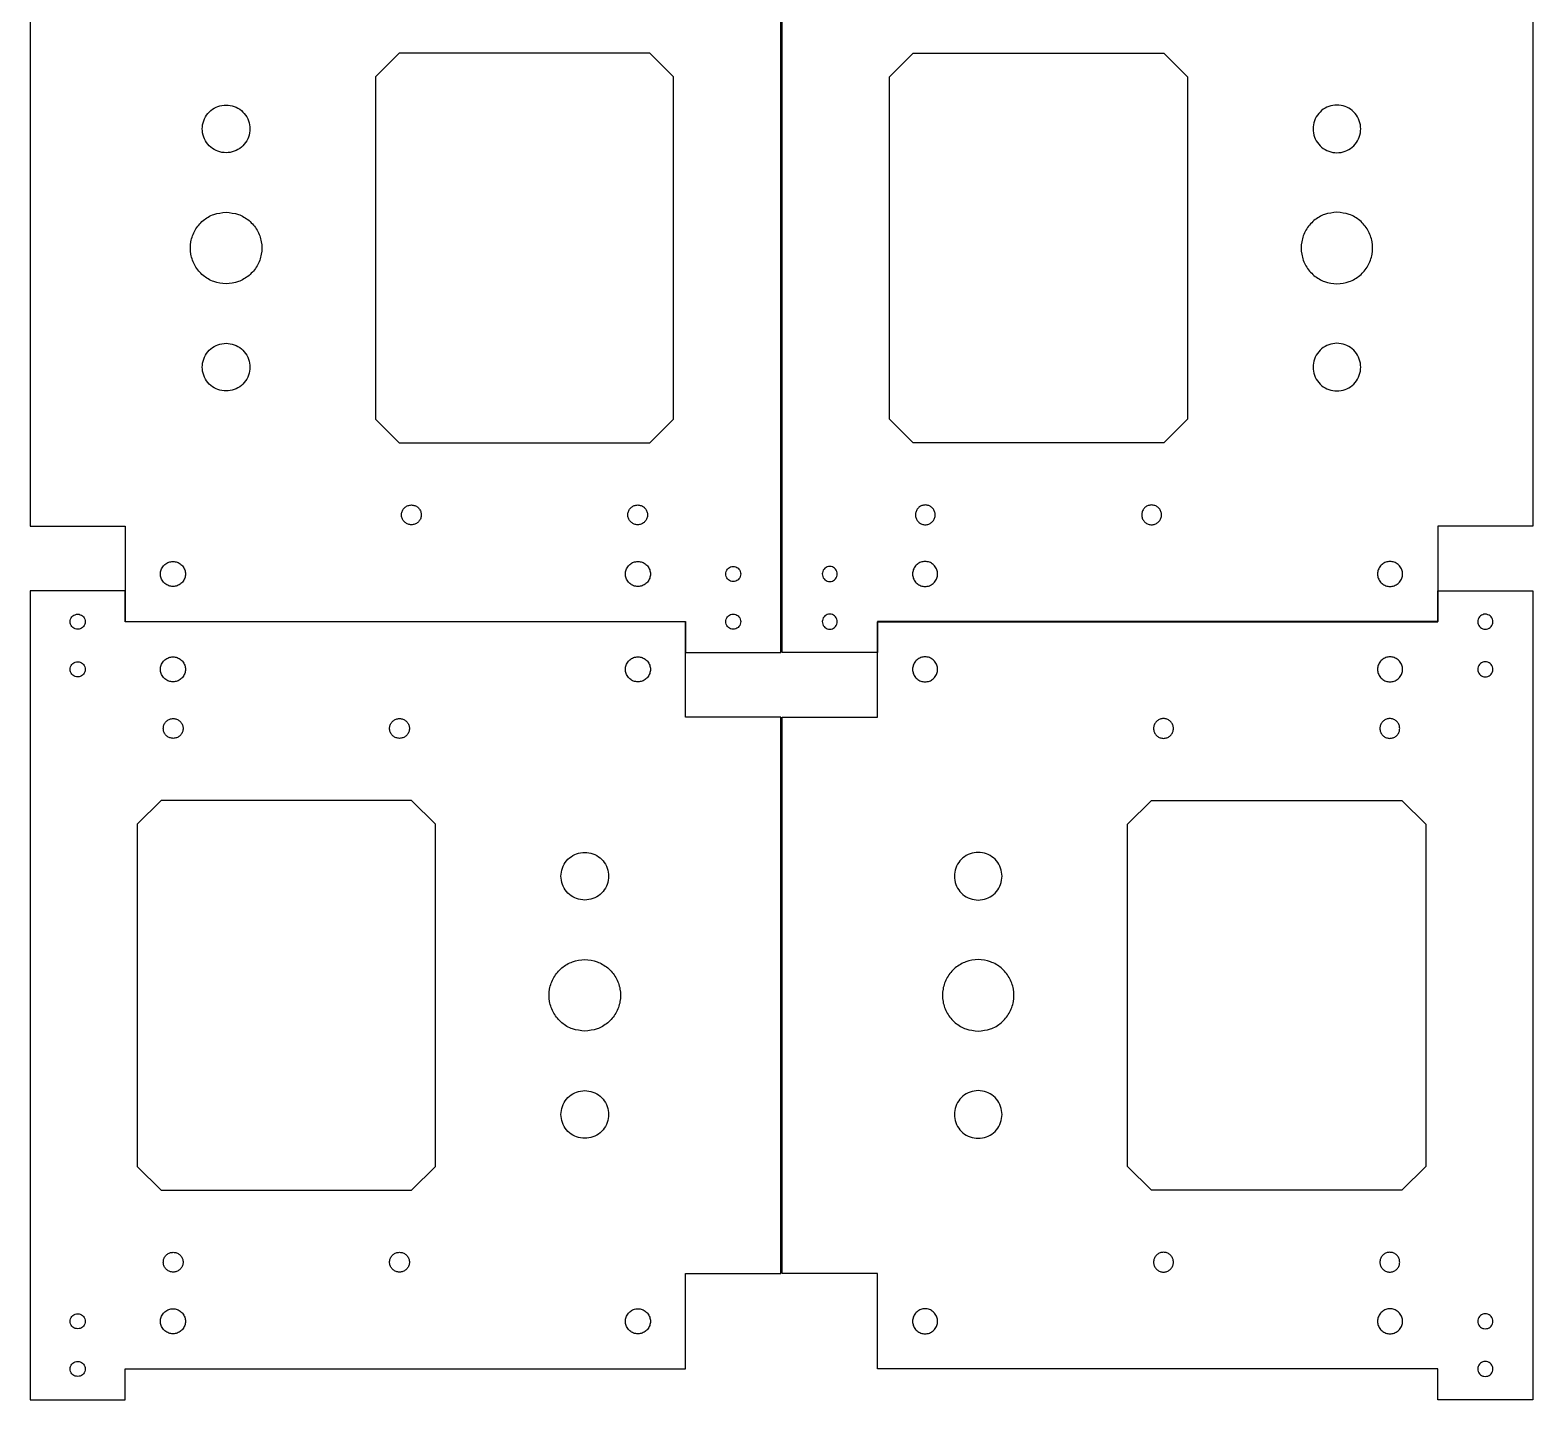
# Model space of a CAD drawing. Extents: x 0 to 789, y 0 to 484.
# Drawn here: x 0.1 to 315.6, y 0.1 to 287.6 of the extents above; entities that cross this region are included whole.
import ezdxf

# ---------------------------------------------------------------- set-up
doc = ezdxf.new("R2010")
doc.units = 0
doc.layers.add('Layer_1', color=7, linetype='CONTINUOUS')

msp = doc.modelspace()

# ---------------------------------------------------------------- linework, layer by layer
at = {"layer": 'Layer_1', "color": 7}
for p, q in [((157.741104, 156.95977), (157.741104, 326.759769)), ((158.023334, 156.95977), (158.023334, 326.759769)), ((0.141111, 300.259768), (0.141111, 183.45977)), ((315.623327, 300.259768), (315.623327, 183.45977)), ((77.641111, 282.759769), (72.64111, 277.759768)), ((130.241116, 282.759769), (77.641111, 282.759769)), ((135.241106, 277.759768), (130.241116, 282.759769)), ((180.523332, 277.759768), (185.523322, 282.759769)), ((185.523322, 282.759769), (238.123326, 282.759769)), ((238.123326, 282.759769), (243.123328, 277.759768)), ((72.64111, 277.759768), (72.64111, 205.959771)), ((135.241106, 205.959771), (135.241106, 277.759768)), ((180.523332, 205.959771), (180.523332, 277.759768)), ((243.123328, 277.759768), (243.123328, 205.959771)), ((41.291112, 271.859769), (41.291112, 271.859769)), ((274.473326, 271.859769), (274.473326, 271.859769)), ((41.291112, 249.359769), (41.291112, 249.359769)), ((274.473326, 249.359769), (274.473326, 249.359769)), ((41.291112, 221.859769), (41.291112, 221.859769)), ((274.473326, 221.859769), (274.473326, 221.859769)), ((72.64111, 205.959771), (77.641111, 200.959769)), ((130.241116, 200.959769), (135.241106, 205.959771)), ((185.523322, 200.959769), (180.523332, 205.959771)), ((243.123328, 205.959771), (238.123326, 200.959769)), ((77.641111, 200.959769), (130.241116, 200.959769)), ((238.123326, 200.959769), (185.523322, 200.959769)), ((80.19111, 187.934771), (80.19111, 187.934771)), ((127.691097, 187.934771), (127.691097, 187.934771)), ((188.07334, 187.934771), (188.07334, 187.934771)), ((235.573327, 187.934771), (235.573327, 187.934771)), ((0.141111, 183.45977), (20.141111, 183.45977)), ((20.141111, 183.45977), (20.141111, 163.459768)), ((315.623327, 183.45977), (295.623327, 183.45977)), ((295.623327, 183.45977), (295.623327, 163.459768)), ((30.14111, 176.08477), (30.14111, 176.08477)), ((127.741107, 176.08477), (127.741107, 176.08477)), ((147.741124, 175.034768), (147.741124, 175.034768)), ((168.023314, 175.034768), (168.023314, 175.034768)), ((188.023331, 176.08477), (188.023331, 176.08477)), ((285.623327, 176.08477), (285.623327, 176.08477)), ((20.141099, 169.941112), (0.141111, 169.941112)), ((0.141111, 169.941112), (0.141111, 0.141112)), ((20.141099, 163.441113), (20.141099, 169.941112)), ((295.623333, 163.441113), (295.623333, 169.941112)), ((295.623333, 169.941112), (315.623321, 169.941112)), ((315.623321, 169.941112), (315.623321, 0.141112)), ((147.741124, 165.034768), (147.741124, 165.034768)), ((168.023314, 165.034768), (168.023314, 165.034768)), ((10.141091, 161.866113), (10.141091, 161.866113)), ((137.741104, 163.441113), (20.141099, 163.441113)), ((20.141111, 163.459768), (137.741115, 163.459768)), ((137.741104, 143.441111), (137.741104, 163.441113)), ((137.741115, 163.459768), (137.741115, 156.95977)), ((295.623327, 163.459768), (178.023322, 163.459768)), ((178.023322, 163.459768), (178.023322, 156.95977)), ((178.023328, 143.441111), (178.023328, 163.441113)), ((178.023328, 163.441113), (295.623333, 163.441113)), ((305.623341, 161.866113), (305.623341, 161.866113)), ((137.741115, 156.95977), (157.741104, 156.95977)), ((178.023322, 156.95977), (158.023334, 156.95977)), ((10.141091, 151.866113), (10.141091, 151.866113)), ((305.623341, 151.866113), (305.623341, 151.866113)), ((30.141108, 150.816111), (30.141108, 150.816111)), ((127.741104, 150.816111), (127.741104, 150.816111)), ((188.023328, 150.816111), (188.023328, 150.816111)), ((285.623325, 150.816111), (285.623325, 150.816111)), ((157.741104, 143.441111), (137.741104, 143.441111)), ((157.741104, 26.641113), (157.741104, 143.441111)), ((158.023329, 26.641113), (158.023329, 143.441111)), ((158.023329, 143.441111), (178.023328, 143.441111)), ((30.191117, 138.966111), (30.191117, 138.966111)), ((77.691104, 138.966111), (77.691104, 138.966111)), ((238.073328, 138.966111), (238.073328, 138.966111)), ((285.573315, 138.966111), (285.573315, 138.966111)), ((27.641098, 125.941112), (22.641108, 120.941111)), ((80.241103, 125.941112), (27.641098, 125.941112)), ((85.241105, 120.941111), (80.241103, 125.941112)), ((230.523328, 120.941111), (235.523329, 125.941112)), ((235.523329, 125.941112), (288.123334, 125.941112)), ((288.123334, 125.941112), (293.123324, 120.941111)), ((22.641108, 120.941111), (22.641108, 49.141113)), ((85.241105, 49.141113), (85.241105, 120.941111)), ((230.523328, 49.141113), (230.523328, 120.941111)), ((293.123324, 120.941111), (293.123324, 49.141113)), ((116.591103, 105.041112), (116.591103, 105.041112)), ((199.17333, 105.041112), (199.17333, 105.041112)), ((116.591103, 77.541112), (116.591103, 77.541112)), ((199.17333, 77.541112), (199.17333, 77.541112)), ((116.591103, 55.041113), (116.591103, 55.041113)), ((199.17333, 55.041113), (199.17333, 55.041113)), ((22.641108, 49.141113), (27.641098, 44.141112)), ((80.241103, 44.141112), (85.241105, 49.141113)), ((235.523329, 44.141112), (230.523328, 49.141113)), ((293.123324, 49.141113), (288.123334, 44.141112)), ((27.641098, 44.141112), (80.241103, 44.141112)), ((288.123334, 44.141112), (235.523329, 44.141112)), ((30.191117, 26.966112), (30.191117, 26.966112)), ((77.691104, 26.966112), (77.691104, 26.966112)), ((137.741104, 6.641111), (137.741104, 26.641113)), ((137.741104, 26.641113), (157.741104, 26.641113)), ((178.023328, 26.641113), (158.023329, 26.641113)), ((178.023328, 6.641111), (178.023328, 26.641113)), ((238.073328, 26.966112), (238.073328, 26.966112)), ((285.573315, 26.966112), (285.573315, 26.966112)), ((10.141091, 15.066113), (10.141091, 15.066113)), ((30.141108, 14.016111), (30.141108, 14.016111)), ((127.741104, 14.016111), (127.741104, 14.016111)), ((188.023328, 14.016111), (188.023328, 14.016111)), ((285.623325, 14.016111), (285.623325, 14.016111)), ((305.623341, 15.066113), (305.623341, 15.066113)), ((20.141099, 0.141112), (20.141099, 6.641111)), ((20.141099, 6.641111), (137.741104, 6.641111)), ((295.623333, 6.641111), (178.023328, 6.641111)), ((295.623333, 0.141112), (295.623333, 6.641111)), ((10.141091, 5.066113), (10.141091, 5.066113)), ((305.623341, 5.066113), (305.623341, 5.066113)), ((0.141111, 0.141112), (20.141099, 0.141112)), ((315.623321, 0.141112), (295.623333, 0.141112))]:
    msp.add_line(p, q, dxfattribs=at)
for points, knots in [([(41.291112, 271.859769), (40.706539, 271.800029), (39.545758, 271.681404), (38.011769, 270.761072), (36.87129, 269.413547), (36.266415, 267.744894), (36.266415, 265.974262), (36.871289, 264.307946), (38.011769, 262.95109), (39.545758, 262.065428), (41.291111, 261.756199), (43.036465, 262.065428), (44.570453, 262.95109), (45.710936, 264.307944), (46.315807, 265.974263), (46.315807, 267.744893), (45.710935, 269.413548), (44.570453, 270.761071), (43.036465, 271.681404), (41.875685, 271.800029), (41.291112, 271.859769)], [0, 0, 0, 0, 1.744821, 3.46467, 5.20949, 6.954311, 8.674161, 10.418982, 12.163802, 13.883652, 15.628473, 17.373292, 19.093141, 20.837963, 22.582783, 24.302633, 26.047453, 27.792274, 29.512124, 31.256943, 31.256943, 31.256943, 31.256943]), ([(274.473326, 271.859769), (275.057899, 271.800029), (276.218679, 271.681404), (277.752669, 270.761072), (278.893148, 269.413547), (279.498023, 267.744894), (279.498023, 265.974262), (278.893149, 264.307946), (277.752669, 262.95109), (276.218679, 262.065428), (274.473326, 261.756199), (272.727973, 262.065428), (271.193985, 262.95109), (270.053502, 264.307944), (269.448631, 265.974263), (269.448631, 267.744893), (270.053502, 269.413548), (271.193985, 270.761071), (272.727973, 271.681404), (273.888753, 271.800029), (274.473326, 271.859769)], [0, 0, 0, 0, 1.744821, 3.46467, 5.20949, 6.954311, 8.674161, 10.418982, 12.163802, 13.883652, 15.628473, 17.373292, 19.093141, 20.837963, 22.582783, 24.302633, 26.047453, 27.792274, 29.512124, 31.256943, 31.256943, 31.256943, 31.256943]), ([(41.291112, 249.359769), (40.414252, 249.27016), (38.673081, 249.092223), (36.372097, 247.711723), (34.661376, 245.690437), (33.754067, 243.187455), (33.754067, 240.531509), (34.661376, 238.032033), (36.372097, 235.99675), (38.673081, 234.668257), (41.291111, 234.204414), (43.909142, 234.668257), (46.210125, 235.99675), (47.920845, 238.032033), (48.828154, 240.531509), (48.828154, 243.187455), (47.920845, 245.690437), (46.210125, 247.711723), (43.909142, 249.092223), (42.167972, 249.27016), (41.291112, 249.359769)], [0, 0, 0, 0, 2.617232, 5.197007, 7.814237, 10.431468, 13.011242, 15.628473, 18.245704, 20.825478, 23.442711, 26.059941, 28.639715, 31.256945, 33.874176, 36.45395, 39.071181, 41.688412, 44.268186, 46.885416, 46.885416, 46.885416, 46.885416]), ([(274.473326, 249.359769), (275.350186, 249.27016), (277.091357, 249.092223), (279.392341, 247.711723), (281.103062, 245.690437), (282.01037, 243.187455), (282.01037, 240.531509), (281.103062, 238.032033), (279.392341, 235.99675), (277.091357, 234.668257), (274.473326, 234.204414), (271.855296, 234.668257), (269.554313, 235.99675), (267.843593, 238.032033), (266.936284, 240.531509), (266.936284, 243.187455), (267.843593, 245.690437), (269.554313, 247.711723), (271.855296, 249.092223), (273.596466, 249.27016), (274.473326, 249.359769)], [0, 0, 0, 0, 2.617232, 5.197007, 7.814237, 10.431468, 13.011242, 15.628473, 18.245704, 20.825478, 23.442711, 26.059941, 28.639715, 31.256945, 33.874176, 36.45395, 39.071181, 41.688412, 44.268186, 46.885416, 46.885416, 46.885416, 46.885416]), ([(41.291112, 221.859769), (40.706539, 221.800029), (39.545758, 221.681405), (38.011769, 220.761072), (36.871289, 219.413547), (36.266415, 217.744893), (36.266415, 215.974262), (36.87129, 214.307946), (38.011769, 212.95109), (39.545758, 212.065428), (41.291111, 211.7562), (43.036465, 212.065429), (44.570453, 212.95109), (45.710935, 214.307944), (46.315807, 215.974263), (46.315807, 217.744893), (45.710935, 219.413548), (44.570453, 220.761071), (43.036465, 221.681405), (41.875685, 221.800029), (41.291112, 221.859769)], [0, 0, 0, 0, 1.744821, 3.464671, 5.209491, 6.954312, 8.674161, 10.418982, 12.163802, 13.883652, 15.628473, 17.373292, 19.093141, 20.837962, 22.582783, 24.302632, 26.047453, 27.792274, 29.512124, 31.256943, 31.256943, 31.256943, 31.256943]), ([(274.473326, 221.859769), (275.057899, 221.800029), (276.218679, 221.681405), (277.752669, 220.761072), (278.893149, 219.413547), (279.498023, 217.744893), (279.498023, 215.974262), (278.893148, 214.307946), (277.752669, 212.95109), (276.218679, 212.065428), (274.473326, 211.7562), (272.727973, 212.065429), (271.193985, 212.95109), (270.053502, 214.307944), (269.448631, 215.974263), (269.448631, 217.744893), (270.053502, 219.413548), (271.193985, 220.761071), (272.727973, 221.681405), (273.888753, 221.800029), (274.473326, 221.859769)], [0, 0, 0, 0, 1.744821, 3.464671, 5.209491, 6.954312, 8.674161, 10.418982, 12.163802, 13.883652, 15.628473, 17.373292, 19.093141, 20.837962, 22.582783, 24.302632, 26.047453, 27.792274, 29.512124, 31.256943, 31.256943, 31.256943, 31.256943]), ([(80.19111, 187.934771), (79.948513, 187.909978), (79.466789, 187.860749), (78.830184, 187.478809), (78.356885, 186.919587), (78.105863, 186.227095), (78.105863, 185.492284), (78.356884, 184.800762), (78.830184, 184.237667), (79.466789, 183.870117), (80.191111, 183.741787), (80.915433, 183.870117), (81.552038, 184.237667), (82.025339, 184.800761), (82.27636, 185.492284), (82.276361, 186.227095), (82.025339, 186.919587), (81.552038, 187.478809), (80.915433, 187.860749), (80.433709, 187.909979), (80.19111, 187.934771)], [0, 0, 0, 0, 0.7241, 1.437838, 2.161939, 2.886038, 3.599776, 4.323877, 5.047977, 5.761715, 6.485815, 7.209916, 7.923654, 8.647755, 9.371856, 10.085593, 10.809693, 11.533794, 12.247533, 12.971634, 12.971634, 12.971634, 12.971634]), ([(127.691097, 187.934771), (127.448503, 187.909978), (126.966783, 187.860748), (126.330183, 187.478807), (125.856881, 186.919587), (125.605851, 186.227097), (125.605852, 185.492283), (125.856881, 184.800761), (126.330183, 184.237669), (126.966783, 183.870118), (127.691104, 183.741788), (128.415427, 183.870116), (129.052038, 184.237667), (129.525342, 184.800761), (129.776371, 185.492283), (129.776371, 186.227097), (129.525342, 186.919587), (129.052038, 187.478809), (128.415427, 187.86075), (127.933699, 187.909979), (127.691097, 187.934771)], [0, 0, 0, 0, 0.724091, 1.437826, 2.16193, 2.886031, 3.599769, 4.323871, 5.047975, 5.761709, 6.4858, 7.20991, 7.923651, 8.647755, 9.371858, 10.085596, 10.809697, 11.533801, 12.247543, 12.971653, 12.971653, 12.971653, 12.971653]), ([(188.07334, 187.934771), (188.315935, 187.909978), (188.797655, 187.860748), (189.434255, 187.478807), (189.907556, 186.919587), (190.158586, 186.227097), (190.158586, 185.492283), (189.907557, 184.800761), (189.434255, 184.237669), (188.797655, 183.870118), (188.073334, 183.741788), (187.349011, 183.870116), (186.712399, 184.237667), (186.239095, 184.800761), (185.988067, 185.492283), (185.988066, 186.227097), (186.239096, 186.919587), (186.712399, 187.478809), (187.34901, 187.86075), (187.830739, 187.909979), (188.07334, 187.934771)], [0, 0, 0, 0, 0.724091, 1.437826, 2.16193, 2.886031, 3.599769, 4.323871, 5.047975, 5.761709, 6.4858, 7.20991, 7.923651, 8.647755, 9.371858, 10.085596, 10.809697, 11.533801, 12.247543, 12.971653, 12.971653, 12.971653, 12.971653]), ([(235.573327, 187.934771), (235.815925, 187.909978), (236.297649, 187.860749), (236.934254, 187.478809), (237.407553, 186.919587), (237.658575, 186.227095), (237.658575, 185.492284), (237.407553, 184.800762), (236.934254, 184.237667), (236.297648, 183.870117), (235.573327, 183.741787), (234.849005, 183.870117), (234.212399, 184.237667), (233.739098, 184.800761), (233.488077, 185.492284), (233.488077, 186.227095), (233.739099, 186.919587), (234.212399, 187.478809), (234.849005, 187.860749), (235.330729, 187.909979), (235.573327, 187.934771)], [0, 0, 0, 0, 0.7241, 1.437838, 2.161939, 2.886038, 3.599776, 4.323877, 5.047977, 5.761715, 6.485815, 7.209916, 7.923654, 8.647755, 9.371856, 10.085593, 10.809693, 11.533794, 12.247533, 12.971634, 12.971634, 12.971634, 12.971634]), ([(30.14111, 176.08477), (29.83421, 176.053407), (29.2248, 175.991129), (28.419457, 175.507953), (27.820702, 174.800504), (27.503147, 173.92446), (27.503146, 172.994879), (27.820703, 172.120062), (28.419456, 171.407713), (29.2248, 170.942739), (30.141111, 170.780394), (31.057421, 170.942739), (31.862766, 171.407713), (32.461517, 172.120063), (32.779077, 172.994879), (32.779077, 173.92446), (32.461518, 174.800504), (31.862766, 175.507954), (31.057421, 175.991129), (30.448011, 176.053407), (30.14111, 176.08477)], [0, 0, 0, 0, 0.91603, 1.818952, 2.734982, 3.651013, 4.553934, 5.469964, 6.385996, 7.288917, 8.204948, 9.120979, 10.023901, 10.939932, 11.855962, 12.758883, 13.674915, 14.590945, 15.493867, 16.409898, 16.409898, 16.409898, 16.409898]), ([(127.741107, 176.08477), (127.434205, 176.053407), (126.824796, 175.991129), (126.019452, 175.507958), (125.420718, 174.800498), (125.103157, 173.924461), (125.103157, 172.994878), (125.42072, 172.120069), (126.019451, 171.407709), (126.824796, 170.942739), (127.741107, 170.780394), (128.657422, 170.942739), (129.46277, 171.407712), (130.061525, 172.120062), (130.379085, 172.994879), (130.379084, 173.92446), (130.061526, 174.800505), (129.462769, 175.507954), (128.657421, 175.991129), (128.048009, 176.053407), (127.741107, 176.08477)], [0, 0, 0, 0, 0.916034, 1.818952, 2.734972, 3.651004, 4.553925, 5.469955, 6.385976, 7.288895, 8.204928, 9.120963, 10.023889, 10.939922, 11.855952, 12.758873, 13.674905, 14.590937, 15.493862, 16.409897, 16.409897, 16.409897, 16.409897]), ([(147.741124, 175.034768), (147.556923, 175.016019), (147.191162, 174.978788), (146.707735, 174.688937), (146.348316, 174.26441), (146.157657, 173.738664), (146.157657, 173.180754), (146.348316, 172.655742), (146.707735, 172.228288), (147.191162, 171.949318), (147.741117, 171.852263), (148.291074, 171.94932), (148.774491, 172.228294), (149.133938, 172.655731), (149.324567, 173.18076), (149.324567, 173.738658), (149.133937, 174.264421), (148.774491, 174.68893), (148.291073, 174.978786), (147.925318, 175.016018), (147.741124, 175.034768)], [0, 0, 0, 0, 0.549773, 1.091665, 1.641429, 2.1912, 2.733094, 3.282865, 3.832628, 4.374521, 4.924294, 5.474048, 6.015941, 6.565715, 7.11548, 7.657374, 8.207139, 8.756915, 9.298807, 9.848561, 9.848561, 9.848561, 9.848561]), ([(168.023314, 175.034768), (168.207515, 175.016019), (168.573276, 174.978788), (169.056703, 174.688937), (169.416121, 174.26441), (169.606781, 173.738664), (169.606781, 173.180754), (169.416122, 172.655742), (169.056702, 172.228288), (168.573276, 171.949318), (168.023321, 171.852263), (167.473364, 171.94932), (166.989947, 172.228294), (166.6305, 172.655731), (166.439871, 173.18076), (166.439871, 173.738658), (166.6305, 174.264421), (166.989946, 174.68893), (167.473364, 174.978786), (167.83912, 175.016018), (168.023314, 175.034768)], [0, 0, 0, 0, 0.549773, 1.091665, 1.641429, 2.1912, 2.733094, 3.282865, 3.832628, 4.374521, 4.924294, 5.474048, 6.015941, 6.565715, 7.11548, 7.657374, 8.207139, 8.756915, 9.298807, 9.848561, 9.848561, 9.848561, 9.848561]), ([(188.023331, 176.08477), (188.330232, 176.053407), (188.939642, 175.991129), (189.744986, 175.507958), (190.343719, 174.800498), (190.661281, 173.924461), (190.661281, 172.994878), (190.343718, 172.120069), (189.744987, 171.407709), (188.939642, 170.942739), (188.02333, 170.780394), (187.107016, 170.942739), (186.301668, 171.407712), (185.702913, 172.120062), (185.385353, 172.994879), (185.385353, 173.92446), (185.702912, 174.800505), (186.301668, 175.507954), (187.107016, 175.991129), (187.716429, 176.053407), (188.023331, 176.08477)], [0, 0, 0, 0, 0.916034, 1.818952, 2.734972, 3.651004, 4.553925, 5.469955, 6.385976, 7.288895, 8.204928, 9.120963, 10.023889, 10.939922, 11.855952, 12.758873, 13.674905, 14.590937, 15.493862, 16.409897, 16.409897, 16.409897, 16.409897]), ([(285.623327, 176.08477), (285.930228, 176.053407), (286.539638, 175.991129), (287.344981, 175.507953), (287.943735, 174.800504), (288.261291, 173.92446), (288.261292, 172.994879), (287.943734, 172.120062), (287.344982, 171.407713), (286.539638, 170.942739), (285.623327, 170.780394), (284.707016, 170.942739), (283.901672, 171.407713), (283.302921, 172.120063), (282.985361, 172.994879), (282.985361, 173.92446), (283.30292, 174.800504), (283.901672, 175.507954), (284.707017, 175.991129), (285.316426, 176.053407), (285.623327, 176.08477)], [0, 0, 0, 0, 0.91603, 1.818952, 2.734982, 3.651013, 4.553934, 5.469964, 6.385996, 7.288917, 8.204948, 9.120979, 10.023901, 10.939932, 11.855962, 12.758883, 13.674915, 14.590945, 15.493867, 16.409898, 16.409898, 16.409898, 16.409898]), ([(10.141091, 161.866113), (10.325292, 161.884862), (10.691053, 161.922093), (11.17448, 162.211944), (11.533898, 162.636471), (11.724558, 163.162217), (11.724558, 163.720127), (11.533898, 164.245139), (11.17448, 164.672595), (10.691053, 164.951564), (10.141097, 165.048617), (9.591141, 164.951562), (9.107723, 164.672588), (8.748277, 164.24515), (8.557648, 163.720121), (8.557648, 163.162223), (8.748277, 162.63646), (9.107723, 162.211951), (9.591141, 161.922095), (9.956896, 161.884863), (10.141091, 161.866113)], [0, 0, 0, 0, 0.549773, 1.091665, 1.641429, 2.1912, 2.733094, 3.282865, 3.832629, 4.374522, 4.924294, 5.474048, 6.015941, 6.565716, 7.115481, 7.657376, 8.20714, 8.756916, 9.298808, 9.848562, 9.848562, 9.848562, 9.848562]), ([(147.741124, 165.034768), (147.556923, 165.016019), (147.191162, 164.978788), (146.707735, 164.688937), (146.348316, 164.26441), (146.157657, 163.738665), (146.157657, 163.180754), (146.348316, 162.655742), (146.707735, 162.228287), (147.191162, 161.949317), (147.741117, 161.852264), (148.291074, 161.949319), (148.774491, 162.228293), (149.133937, 162.655731), (149.324567, 163.18076), (149.324567, 163.738659), (149.133937, 164.264421), (148.774491, 164.688931), (148.291073, 164.978786), (147.925318, 165.016018), (147.741124, 165.034768)], [0, 0, 0, 0, 0.549773, 1.091665, 1.641429, 2.1912, 2.733094, 3.282865, 3.832629, 4.374522, 4.924294, 5.474048, 6.015941, 6.565716, 7.115481, 7.657376, 8.20714, 8.756916, 9.298808, 9.848562, 9.848562, 9.848562, 9.848562]), ([(168.023314, 165.034768), (168.207515, 165.016019), (168.573276, 164.978788), (169.056703, 164.688937), (169.416121, 164.26441), (169.606781, 163.738665), (169.606781, 163.180754), (169.416121, 162.655742), (169.056703, 162.228287), (168.573276, 161.949317), (168.023321, 161.852264), (167.473364, 161.949319), (166.989947, 162.228293), (166.6305, 162.655731), (166.439871, 163.18076), (166.439871, 163.738659), (166.6305, 164.264421), (166.989946, 164.688931), (167.473364, 164.978786), (167.83912, 165.016018), (168.023314, 165.034768)], [0, 0, 0, 0, 0.549773, 1.091665, 1.641429, 2.1912, 2.733094, 3.282865, 3.832629, 4.374522, 4.924294, 5.474048, 6.015941, 6.565716, 7.115481, 7.657376, 8.20714, 8.756916, 9.298808, 9.848562, 9.848562, 9.848562, 9.848562]), ([(305.623341, 161.866113), (305.43914, 161.884862), (305.073379, 161.922093), (304.589952, 162.211944), (304.230534, 162.636471), (304.039874, 163.162217), (304.039874, 163.720127), (304.230534, 164.245139), (304.589952, 164.672595), (305.073379, 164.951564), (305.623335, 165.048617), (306.173291, 164.951562), (306.656709, 164.672588), (307.016155, 164.24515), (307.206784, 163.720121), (307.206784, 163.162223), (307.016155, 162.63646), (306.656709, 162.211951), (306.173291, 161.922095), (305.807536, 161.884863), (305.623341, 161.866113)], [0, 0, 0, 0, 0.549773, 1.091665, 1.641429, 2.1912, 2.733094, 3.282865, 3.832629, 4.374522, 4.924294, 5.474048, 6.015941, 6.565716, 7.115481, 7.657376, 8.20714, 8.756916, 9.298808, 9.848562, 9.848562, 9.848562, 9.848562]), ([(10.141091, 151.866113), (10.325292, 151.884863), (10.691053, 151.922093), (11.17448, 152.211945), (11.533898, 152.636472), (11.724558, 153.162217), (11.724558, 153.720127), (11.533899, 154.245139), (11.174479, 154.672594), (10.691053, 154.951564), (10.141097, 155.048618), (9.591141, 154.951562), (9.107724, 154.672587), (8.748277, 154.24515), (8.557648, 153.720121), (8.557648, 153.162223), (8.748277, 152.63646), (9.107723, 152.211951), (9.591141, 151.922096), (9.956896, 151.884863), (10.141091, 151.866113)], [0, 0, 0, 0, 0.549773, 1.091665, 1.641429, 2.1912, 2.733094, 3.282865, 3.832628, 4.374521, 4.924294, 5.474048, 6.015941, 6.565715, 7.11548, 7.657374, 8.207139, 8.756915, 9.298807, 9.848561, 9.848561, 9.848561, 9.848561]), ([(30.141108, 150.816111), (30.448009, 150.847474), (31.057419, 150.909752), (31.862763, 151.392924), (32.461496, 152.100384), (32.779057, 152.97642), (32.779058, 153.906003), (32.461495, 154.780812), (31.862764, 155.493173), (31.057419, 155.958142), (30.141107, 156.120488), (29.224793, 155.958142), (28.419445, 155.493169), (27.82069, 154.780819), (27.50313, 153.906002), (27.50313, 152.976421), (27.820688, 152.100377), (28.419445, 151.392927), (29.224793, 150.909753), (29.834205, 150.847474), (30.141108, 150.816111)], [0, 0, 0, 0, 0.916034, 1.818952, 2.734972, 3.651004, 4.553925, 5.469955, 6.385976, 7.288895, 8.204928, 9.120963, 10.023889, 10.939922, 11.855952, 12.758873, 13.674905, 14.590937, 15.493862, 16.409897, 16.409897, 16.409897, 16.409897]), ([(127.741104, 150.816111), (128.048005, 150.847474), (128.657415, 150.909753), (129.462758, 151.392928), (130.061512, 152.100377), (130.379068, 152.976422), (130.379069, 153.906002), (130.061511, 154.780819), (129.462759, 155.493168), (128.657415, 155.958142), (127.741104, 156.120488), (126.824793, 155.958142), (126.019448, 155.493169), (125.420698, 154.780818), (125.103138, 153.906003), (125.103138, 152.976421), (125.420697, 152.100378), (126.019449, 151.392927), (126.824793, 150.909753), (127.434203, 150.847474), (127.741104, 150.816111)], [0, 0, 0, 0, 0.91603, 1.818952, 2.734982, 3.651013, 4.553934, 5.469964, 6.385996, 7.288917, 8.204948, 9.120979, 10.023901, 10.939932, 11.855962, 12.758883, 13.674915, 14.590945, 15.493867, 16.409898, 16.409898, 16.409898, 16.409898]), ([(188.023328, 150.816111), (187.716427, 150.847474), (187.107017, 150.909753), (186.301674, 151.392928), (185.70292, 152.100377), (185.385364, 152.976422), (185.385363, 153.906002), (185.702921, 154.780819), (186.301673, 155.493168), (187.107017, 155.958142), (188.023328, 156.120488), (188.939639, 155.958142), (189.744984, 155.493169), (190.343734, 154.780818), (190.661295, 153.906003), (190.661294, 152.976421), (190.343735, 152.100378), (189.744983, 151.392927), (188.939639, 150.909753), (188.330229, 150.847474), (188.023328, 150.816111)], [0, 0, 0, 0, 0.91603, 1.818952, 2.734982, 3.651013, 4.553934, 5.469964, 6.385996, 7.288917, 8.204948, 9.120979, 10.023901, 10.939932, 11.855962, 12.758883, 13.674915, 14.590945, 15.493867, 16.409898, 16.409898, 16.409898, 16.409898]), ([(285.623325, 150.816111), (285.316423, 150.847474), (284.707013, 150.909752), (283.901669, 151.392924), (283.302936, 152.100384), (282.985375, 152.97642), (282.985374, 153.906003), (283.302937, 154.780812), (283.901668, 155.493173), (284.707013, 155.958142), (285.623325, 156.120488), (286.539639, 155.958142), (287.344987, 155.493169), (287.943743, 154.780819), (288.261302, 153.906002), (288.261302, 152.976421), (287.943744, 152.100377), (287.344987, 151.392927), (286.539639, 150.909753), (285.930227, 150.847474), (285.623325, 150.816111)], [0, 0, 0, 0, 0.916034, 1.818952, 2.734972, 3.651004, 4.553925, 5.469955, 6.385976, 7.288895, 8.204928, 9.120963, 10.023889, 10.939922, 11.855952, 12.758873, 13.674905, 14.590937, 15.493862, 16.409897, 16.409897, 16.409897, 16.409897]), ([(305.623341, 151.866113), (305.43914, 151.884863), (305.073379, 151.922093), (304.589952, 152.211945), (304.230534, 152.636472), (304.039874, 153.162217), (304.039874, 153.720127), (304.230534, 154.245139), (304.589953, 154.672594), (305.073379, 154.951564), (305.623335, 155.048618), (306.173291, 154.951562), (306.656708, 154.672587), (307.016155, 154.24515), (307.206784, 153.720121), (307.206784, 153.162223), (307.016155, 152.63646), (306.656709, 152.211951), (306.173291, 151.922096), (305.807536, 151.884863), (305.623341, 151.866113)], [0, 0, 0, 0, 0.549773, 1.091665, 1.641429, 2.1912, 2.733094, 3.282865, 3.832628, 4.374521, 4.924294, 5.474048, 6.015941, 6.565715, 7.11548, 7.657374, 8.207139, 8.756915, 9.298807, 9.848561, 9.848561, 9.848561, 9.848561]), ([(30.191117, 138.966111), (30.433712, 138.990903), (30.915432, 139.040133), (31.552032, 139.422074), (32.025333, 139.981294), (32.276363, 140.673785), (32.276363, 141.408599), (32.025334, 142.10012), (31.552032, 142.663212), (30.915431, 143.030763), (30.191111, 143.159094), (29.466788, 143.030765), (28.830176, 142.663215), (28.356872, 142.10012), (28.105844, 141.408599), (28.105843, 140.673785), (28.356873, 139.981294), (28.830176, 139.422072), (29.466787, 139.040131), (29.948516, 138.990903), (30.191117, 138.966111)], [0, 0, 0, 0, 0.724091, 1.437826, 2.16193, 2.886031, 3.599769, 4.323871, 5.047975, 5.761709, 6.4858, 7.20991, 7.923651, 8.647755, 9.371858, 10.085596, 10.809697, 11.533801, 12.247543, 12.971653, 12.971653, 12.971653, 12.971653]), ([(77.691104, 138.966111), (77.933702, 138.990903), (78.415426, 139.040133), (79.052031, 139.422072), (79.52533, 139.981295), (79.776352, 140.673786), (79.776351, 141.408597), (79.52533, 142.10012), (79.052031, 142.663215), (78.415425, 143.030764), (77.691104, 143.159094), (76.966782, 143.030764), (76.330176, 142.663214), (75.856875, 142.10012), (75.605854, 141.408597), (75.605854, 140.673786), (75.856876, 139.981294), (76.330176, 139.422072), (76.966782, 139.040132), (77.448506, 138.990903), (77.691104, 138.966111)], [0, 0, 0, 0, 0.7241, 1.437838, 2.161939, 2.886038, 3.599776, 4.323877, 5.047977, 5.761715, 6.485815, 7.209916, 7.923654, 8.647755, 9.371856, 10.085593, 10.809693, 11.533794, 12.247533, 12.971634, 12.971634, 12.971634, 12.971634]), ([(238.073328, 138.966111), (237.83073, 138.990903), (237.349006, 139.040133), (236.712401, 139.422072), (236.239103, 139.981295), (235.98808, 140.673786), (235.988081, 141.408597), (236.239102, 142.10012), (236.712401, 142.663215), (237.349007, 143.030764), (238.073328, 143.159094), (238.79765, 143.030764), (239.434256, 142.663214), (239.907557, 142.10012), (240.158578, 141.408597), (240.158578, 140.673786), (239.907556, 139.981294), (239.434256, 139.422072), (238.79765, 139.040132), (238.315926, 138.990903), (238.073328, 138.966111)], [0, 0, 0, 0, 0.7241, 1.437838, 2.161939, 2.886038, 3.599776, 4.323877, 5.047977, 5.761715, 6.485815, 7.209916, 7.923654, 8.647755, 9.371856, 10.085593, 10.809693, 11.533794, 12.247533, 12.971634, 12.971634, 12.971634, 12.971634]), ([(285.573315, 138.966111), (285.33072, 138.990903), (284.849, 139.040133), (284.2124, 139.422074), (283.739099, 139.981294), (283.488069, 140.673785), (283.488069, 141.408599), (283.739098, 142.10012), (284.2124, 142.663212), (284.849001, 143.030763), (285.573321, 143.159094), (286.297644, 143.030765), (286.934256, 142.663215), (287.40756, 142.10012), (287.658588, 141.408599), (287.658589, 140.673785), (287.407559, 139.981294), (286.934256, 139.422072), (286.297645, 139.040131), (285.815916, 138.990903), (285.573315, 138.966111)], [0, 0, 0, 0, 0.724091, 1.437826, 2.16193, 2.886031, 3.599769, 4.323871, 5.047975, 5.761709, 6.4858, 7.20991, 7.923651, 8.647755, 9.371858, 10.085596, 10.809697, 11.533801, 12.247543, 12.971653, 12.971653, 12.971653, 12.971653]), ([(116.591103, 105.041112), (117.175676, 105.100852), (118.336456, 105.219477), (119.870446, 106.13981), (121.010925, 107.487334), (121.6158, 109.155988), (121.6158, 110.926619), (121.010925, 112.592936), (119.870446, 113.949792), (118.336456, 114.835453), (116.591103, 115.144682), (114.84575, 114.835453), (113.311762, 113.949791), (112.171279, 112.592937), (111.566408, 110.926618), (111.566408, 109.155988), (112.171279, 107.487333), (113.311762, 106.13981), (114.84575, 105.219477), (116.00653, 105.100852), (116.591103, 105.041112)], [0, 0, 0, 0, 1.744821, 3.464671, 5.209491, 6.954312, 8.674161, 10.418982, 12.163802, 13.883652, 15.628473, 17.373292, 19.093141, 20.837962, 22.582783, 24.302632, 26.047453, 27.792274, 29.512124, 31.256943, 31.256943, 31.256943, 31.256943]), ([(199.17333, 105.041112), (198.588756, 105.100852), (197.427976, 105.219477), (195.893987, 106.13981), (194.753507, 107.487334), (194.148632, 109.155988), (194.148632, 110.926619), (194.753507, 112.592936), (195.893986, 113.949792), (197.427976, 114.835453), (199.173329, 115.144682), (200.918682, 114.835453), (202.452671, 113.949791), (203.593153, 112.592937), (204.198024, 110.926618), (204.198024, 109.155988), (203.593153, 107.487333), (202.45267, 106.13981), (200.918682, 105.219477), (199.757902, 105.100852), (199.17333, 105.041112)], [0, 0, 0, 0, 1.744821, 3.464671, 5.209491, 6.954312, 8.674161, 10.418982, 12.163802, 13.883652, 15.628473, 17.373292, 19.093141, 20.837962, 22.582783, 24.302632, 26.047453, 27.792274, 29.512124, 31.256943, 31.256943, 31.256943, 31.256943]), ([(116.591103, 77.541112), (117.467963, 77.630722), (119.209134, 77.808658), (121.510118, 79.189159), (123.220838, 81.210444), (124.128147, 83.713426), (124.128147, 86.369372), (123.220838, 88.868848), (121.510118, 90.904131), (119.209134, 92.232624), (116.591103, 92.696467), (113.973073, 92.232624), (111.67209, 90.904131), (109.96137, 88.868848), (109.054061, 86.369372), (109.054061, 83.713426), (109.96137, 81.210444), (111.67209, 79.189159), (113.973073, 77.808659), (115.714243, 77.630722), (116.591103, 77.541112)], [0, 0, 0, 0, 2.617232, 5.197007, 7.814237, 10.431468, 13.011242, 15.628473, 18.245704, 20.825478, 23.442711, 26.059941, 28.639715, 31.256945, 33.874176, 36.45395, 39.071181, 41.688412, 44.268186, 46.885416, 46.885416, 46.885416, 46.885416]), ([(199.17333, 77.541112), (198.296469, 77.630722), (196.555298, 77.808658), (194.254314, 79.189159), (192.543594, 81.210444), (191.636285, 83.713426), (191.636285, 86.369372), (192.543594, 88.868848), (194.254314, 90.904131), (196.555298, 92.232624), (199.173329, 92.696467), (201.791359, 92.232624), (204.092342, 90.904131), (205.803063, 88.868848), (206.710372, 86.369372), (206.710372, 83.713426), (205.803063, 81.210444), (204.092342, 79.189159), (201.791359, 77.808659), (200.050189, 77.630722), (199.17333, 77.541112)], [0, 0, 0, 0, 2.617232, 5.197007, 7.814237, 10.431468, 13.011242, 15.628473, 18.245704, 20.825478, 23.442711, 26.059941, 28.639715, 31.256945, 33.874176, 36.45395, 39.071181, 41.688412, 44.268186, 46.885416, 46.885416, 46.885416, 46.885416]), ([(116.591103, 55.041113), (117.175676, 55.100852), (118.336456, 55.219477), (119.870446, 56.13981), (121.010925, 57.487334), (121.6158, 59.155988), (121.6158, 60.926619), (121.010925, 62.592936), (119.870446, 63.949792), (118.336456, 64.835453), (116.591103, 65.144682), (114.84575, 64.835453), (113.311762, 63.949791), (112.171279, 62.592937), (111.566408, 60.926618), (111.566408, 59.155988), (112.171279, 57.487333), (113.311762, 56.13981), (114.84575, 55.219477), (116.00653, 55.100853), (116.591103, 55.041113)], [0, 0, 0, 0, 1.744821, 3.46467, 5.20949, 6.954311, 8.674161, 10.418982, 12.163802, 13.883652, 15.628473, 17.373292, 19.093141, 20.837963, 22.582783, 24.302633, 26.047453, 27.792274, 29.512124, 31.256943, 31.256943, 31.256943, 31.256943]), ([(199.17333, 55.041113), (198.588756, 55.100852), (197.427976, 55.219477), (195.893986, 56.13981), (194.753507, 57.487334), (194.148632, 59.155988), (194.148632, 60.926619), (194.753507, 62.592936), (195.893987, 63.949792), (197.427976, 64.835453), (199.173329, 65.144682), (200.918682, 64.835453), (202.45267, 63.949791), (203.593153, 62.592937), (204.198024, 60.926618), (204.198024, 59.155988), (203.593153, 57.487333), (202.452671, 56.13981), (200.918682, 55.219477), (199.757902, 55.100853), (199.17333, 55.041113)], [0, 0, 0, 0, 1.744821, 3.46467, 5.20949, 6.954311, 8.674161, 10.418982, 12.163802, 13.883652, 15.628473, 17.373292, 19.093141, 20.837963, 22.582783, 24.302633, 26.047453, 27.792274, 29.512124, 31.256943, 31.256943, 31.256943, 31.256943]), ([(30.191117, 26.966112), (30.433712, 26.990904), (30.915431, 27.040134), (31.552032, 27.422073), (32.025334, 27.981293), (32.276363, 28.673784), (32.276363, 29.408598), (32.025333, 30.100119), (31.552032, 30.663211), (30.915432, 31.030764), (30.191111, 31.159095), (29.466787, 31.030765), (28.830176, 30.663214), (28.356873, 30.100119), (28.105843, 29.408598), (28.105844, 28.673784), (28.356872, 27.981293), (28.830176, 27.422071), (29.466788, 27.040132), (29.948516, 26.990903), (30.191117, 26.966112)], [0, 0, 0, 0, 0.724091, 1.437825, 2.161929, 2.886031, 3.599769, 4.32387, 5.047974, 5.761709, 6.4858, 7.20991, 7.923652, 8.647756, 9.371857, 10.085595, 10.809698, 11.533802, 12.247543, 12.971653, 12.971653, 12.971653, 12.971653]), ([(77.691104, 26.966112), (77.933702, 26.990904), (78.415425, 27.040133), (79.052031, 27.422071), (79.52533, 27.981293), (79.776351, 28.673786), (79.776352, 29.408597), (79.52533, 30.100118), (79.052031, 30.663214), (78.415426, 31.030764), (77.691104, 31.159095), (76.966782, 31.030765), (76.330176, 30.663213), (75.856876, 30.100119), (75.605854, 29.408597), (75.605854, 28.673786), (75.856875, 27.981293), (76.330176, 27.422071), (76.966782, 27.040133), (77.448506, 26.990904), (77.691104, 26.966112)], [0, 0, 0, 0, 0.7241, 1.437837, 2.161938, 2.886039, 3.599776, 4.323876, 5.047977, 5.761715, 6.485815, 7.209916, 7.923654, 8.647756, 9.371855, 10.085593, 10.809694, 11.533795, 12.247533, 12.971634, 12.971634, 12.971634, 12.971634]), ([(238.073328, 26.966112), (237.83073, 26.990904), (237.349007, 27.040133), (236.712401, 27.422071), (236.239102, 27.981293), (235.988081, 28.673786), (235.98808, 29.408597), (236.239103, 30.100118), (236.712401, 30.663214), (237.349007, 31.030764), (238.073328, 31.159095), (238.79765, 31.030765), (239.434256, 30.663213), (239.907556, 30.100119), (240.158578, 29.408597), (240.158578, 28.673786), (239.907557, 27.981293), (239.434256, 27.422071), (238.79765, 27.040133), (238.315926, 26.990904), (238.073328, 26.966112)], [0, 0, 0, 0, 0.7241, 1.437837, 2.161938, 2.886039, 3.599776, 4.323876, 5.047977, 5.761715, 6.485815, 7.209916, 7.923654, 8.647756, 9.371855, 10.085593, 10.809694, 11.533795, 12.247533, 12.971634, 12.971634, 12.971634, 12.971634]), ([(285.573315, 26.966112), (285.33072, 26.990904), (284.849001, 27.040134), (284.2124, 27.422073), (283.739098, 27.981293), (283.488069, 28.673784), (283.488069, 29.408598), (283.739099, 30.100119), (284.2124, 30.663211), (284.849, 31.030764), (285.573321, 31.159095), (286.297645, 31.030765), (286.934256, 30.663214), (287.407559, 30.100119), (287.658589, 29.408598), (287.658588, 28.673784), (287.40756, 27.981293), (286.934256, 27.422071), (286.297644, 27.040132), (285.815916, 26.990903), (285.573315, 26.966112)], [0, 0, 0, 0, 0.724091, 1.437825, 2.161929, 2.886031, 3.599769, 4.32387, 5.047974, 5.761709, 6.4858, 7.20991, 7.923652, 8.647756, 9.371857, 10.085595, 10.809698, 11.533802, 12.247543, 12.971653, 12.971653, 12.971653, 12.971653]), ([(30.141108, 14.016111), (30.448009, 14.047474), (31.057419, 14.109752), (31.862764, 14.592924), (32.461495, 15.300386), (32.779058, 16.176422), (32.779057, 17.106005), (32.461496, 17.980814), (31.862763, 18.693173), (31.057419, 19.158142), (30.141107, 19.320488), (29.224793, 19.158142), (28.419445, 18.69317), (27.820688, 17.980821), (27.50313, 17.106004), (27.50313, 16.176423), (27.82069, 15.300379), (28.419445, 14.592928), (29.224793, 14.109753), (29.834205, 14.047474), (30.141108, 14.016111)], [0, 0, 0, 0, 0.916034, 1.818953, 2.734974, 3.651004, 4.553925, 5.469957, 6.385976, 7.288895, 8.204928, 9.120963, 10.023888, 10.93992, 11.855952, 12.758873, 13.674903, 14.590937, 15.493862, 16.409897, 16.409897, 16.409897, 16.409897]), ([(127.741104, 14.016111), (128.048005, 14.047474), (128.657415, 14.109752), (129.462759, 14.592929), (130.061511, 15.300379), (130.379069, 16.176423), (130.379068, 17.106003), (130.061512, 17.980821), (129.462758, 18.693169), (128.657415, 19.158142), (127.741104, 19.320488), (126.824793, 19.158142), (126.019449, 18.69317), (125.420697, 17.98082), (125.103138, 17.106004), (125.103138, 16.176422), (125.420698, 15.30038), (126.019448, 14.592928), (126.824793, 14.109753), (127.434203, 14.047474), (127.741104, 14.016111)], [0, 0, 0, 0, 0.91603, 1.818952, 2.734984, 3.651014, 4.553934, 5.469966, 6.385996, 7.288917, 8.204948, 9.120979, 10.023901, 10.93993, 11.855962, 12.758883, 13.674913, 14.590945, 15.493867, 16.409898, 16.409898, 16.409898, 16.409898]), ([(188.023328, 14.016111), (187.716427, 14.047474), (187.107017, 14.109752), (186.301673, 14.592929), (185.702921, 15.300379), (185.385363, 16.176423), (185.385364, 17.106003), (185.70292, 17.980821), (186.301674, 18.693169), (187.107017, 19.158142), (188.023328, 19.320488), (188.939639, 19.158142), (189.744983, 18.69317), (190.343735, 17.98082), (190.661294, 17.106004), (190.661295, 16.176422), (190.343734, 15.30038), (189.744984, 14.592928), (188.939639, 14.109753), (188.330229, 14.047474), (188.023328, 14.016111)], [0, 0, 0, 0, 0.91603, 1.818952, 2.734984, 3.651014, 4.553934, 5.469966, 6.385996, 7.288917, 8.204948, 9.120979, 10.023901, 10.93993, 11.855962, 12.758883, 13.674913, 14.590945, 15.493867, 16.409898, 16.409898, 16.409898, 16.409898]), ([(285.623325, 14.016111), (285.316423, 14.047474), (284.707013, 14.109752), (283.901668, 14.592924), (283.302937, 15.300386), (282.985374, 16.176422), (282.985375, 17.106005), (283.302936, 17.980814), (283.901669, 18.693173), (284.707014, 19.158142), (285.623325, 19.320488), (286.539639, 19.158142), (287.344987, 18.69317), (287.943744, 17.980821), (288.261302, 17.106004), (288.261302, 16.176423), (287.943743, 15.300379), (287.344987, 14.592928), (286.539639, 14.109753), (285.930227, 14.047474), (285.623325, 14.016111)], [0, 0, 0, 0, 0.916034, 1.818953, 2.734974, 3.651004, 4.553925, 5.469957, 6.385976, 7.288895, 8.204928, 9.120963, 10.023888, 10.93992, 11.855952, 12.758873, 13.674903, 14.590937, 15.493862, 16.409897, 16.409897, 16.409897, 16.409897]), ([(10.141091, 15.066113), (10.325292, 15.084863), (10.691053, 15.122094), (11.174479, 15.411946), (11.533899, 15.836471), (11.724558, 16.362217), (11.724558, 16.920127), (11.533898, 17.445139), (11.17448, 17.872595), (10.691053, 18.151564), (10.141097, 18.248617), (9.591141, 18.151562), (9.107723, 17.872589), (8.748277, 17.44515), (8.557648, 16.920121), (8.557648, 16.362223), (8.748277, 15.83646), (9.107724, 15.411952), (9.591141, 15.122096), (9.956896, 15.084863), (10.141091, 15.066113)], [0, 0, 0, 0, 0.549773, 1.091666, 1.641428, 2.191199, 2.733094, 3.282865, 3.832628, 4.374521, 4.924294, 5.474048, 6.01594, 6.565716, 7.11548, 7.657375, 8.20714, 8.756914, 9.298807, 9.848561, 9.848561, 9.848561, 9.848561]), ([(305.623341, 15.066113), (305.43914, 15.084863), (305.073379, 15.122094), (304.589953, 15.411946), (304.230534, 15.836471), (304.039874, 16.362217), (304.039874, 16.920127), (304.230534, 17.445139), (304.589952, 17.872595), (305.073379, 18.151564), (305.623335, 18.248617), (306.173291, 18.151562), (306.656709, 17.872589), (307.016155, 17.44515), (307.206784, 16.920121), (307.206784, 16.362223), (307.016155, 15.83646), (306.656708, 15.411952), (306.173291, 15.122096), (305.807536, 15.084863), (305.623341, 15.066113)], [0, 0, 0, 0, 0.549773, 1.091666, 1.641428, 2.191199, 2.733094, 3.282865, 3.832628, 4.374521, 4.924294, 5.474048, 6.01594, 6.565716, 7.11548, 7.657375, 8.20714, 8.756914, 9.298807, 9.848561, 9.848561, 9.848561, 9.848561]), ([(10.141091, 5.066113), (10.325292, 5.084863), (10.691053, 5.122093), (11.17448, 5.411945), (11.533898, 5.836472), (11.724558, 6.362217), (11.724558, 6.920127), (11.533898, 7.445139), (11.17448, 7.872595), (10.691053, 8.151564), (10.141097, 8.248618), (9.591141, 8.151562), (9.107723, 7.872589), (8.748277, 7.445151), (8.557648, 6.920122), (8.557648, 6.362223), (8.748277, 5.83646), (9.107723, 5.411951), (9.591141, 5.122096), (9.956896, 5.084863), (10.141091, 5.066113)], [0, 0, 0, 0, 0.549773, 1.091665, 1.641429, 2.1912, 2.733094, 3.282865, 3.832629, 4.374522, 4.924294, 5.474048, 6.015941, 6.565716, 7.115481, 7.657376, 8.20714, 8.756916, 9.298808, 9.848562, 9.848562, 9.848562, 9.848562]), ([(305.623341, 5.066113), (305.43914, 5.084863), (305.073379, 5.122093), (304.589952, 5.411945), (304.230534, 5.836472), (304.039874, 6.362217), (304.039874, 6.920127), (304.230534, 7.445139), (304.589952, 7.872595), (305.073379, 8.151564), (305.623335, 8.248618), (306.173291, 8.151562), (306.656709, 7.872589), (307.016155, 7.445151), (307.206784, 6.920122), (307.206784, 6.362223), (307.016155, 5.83646), (306.656709, 5.411951), (306.173291, 5.122096), (305.807536, 5.084863), (305.623341, 5.066113)], [0, 0, 0, 0, 0.549773, 1.091665, 1.641429, 2.1912, 2.733094, 3.282865, 3.832629, 4.374522, 4.924294, 5.474048, 6.015941, 6.565716, 7.115481, 7.657376, 8.20714, 8.756916, 9.298808, 9.848562, 9.848562, 9.848562, 9.848562])]:
    msp.add_open_spline(points, degree=3, knots=knots, dxfattribs=at)

doc.saveas('drawing.dxf')
